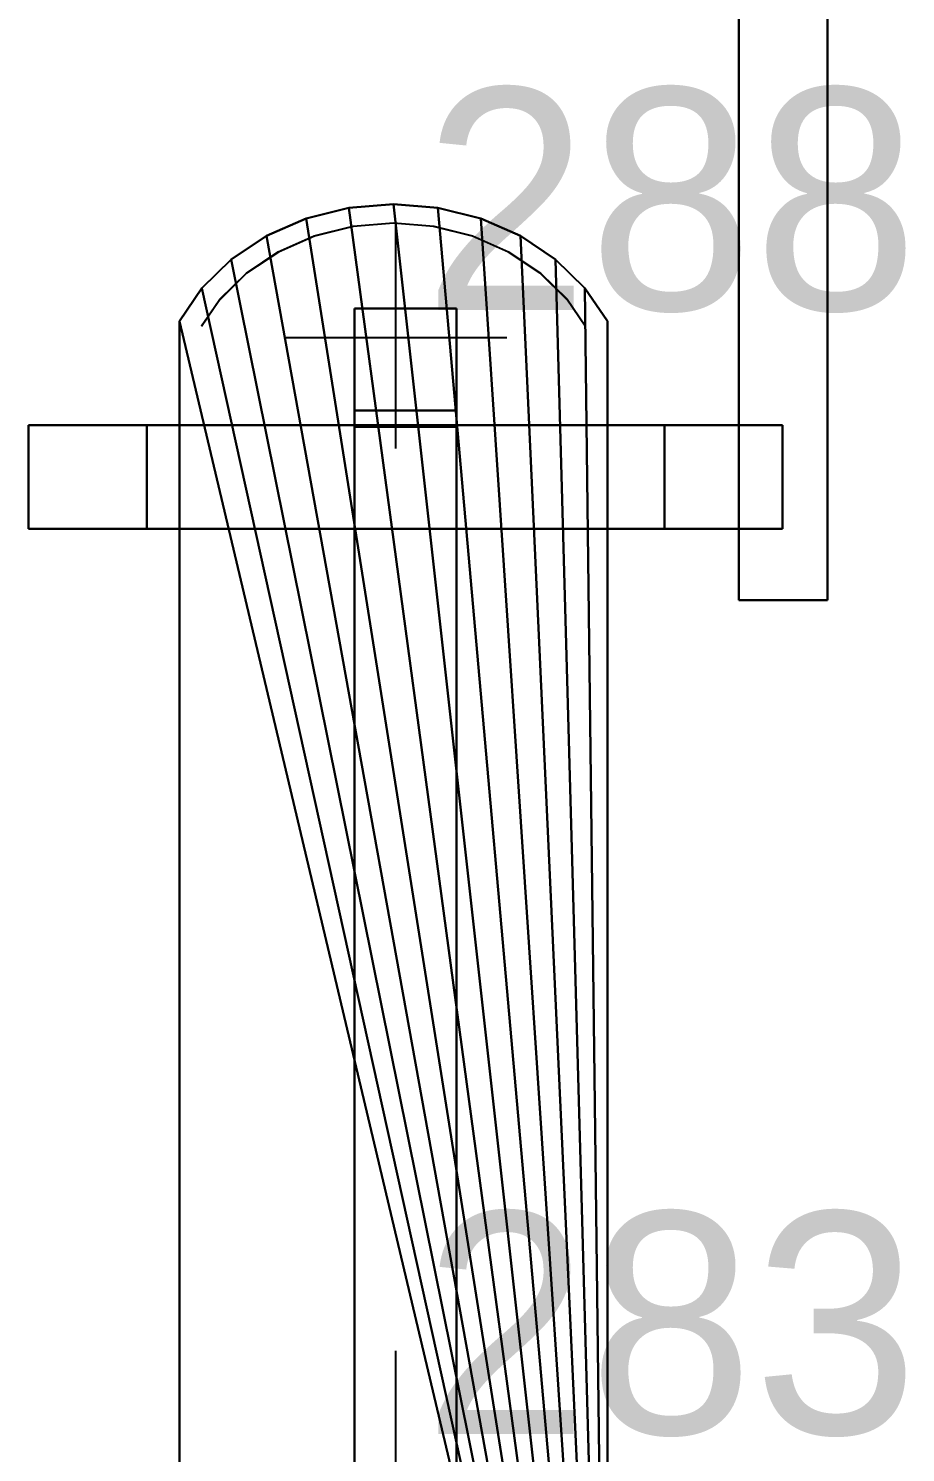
# Model space of a CAD drawing. Extents: x 0 to 48.1, y 0 to 23.7.
# Drawn here: x 13.747 to 14.34, y 9.506 to 10.469 of the extents above; entities that cross this region are included whole.
import ezdxf

# ---------------------------------------------------------------- set-up
doc = ezdxf.new("R2010")
doc.units = 0
doc.header["$MEASUREMENT"] = 0
for name, color, linetype in [('DLXFURN', 5, 'Continuous'), ('DLXLUM', 1, 'Continuous'), ('DLXVAL', 3, 'Continuous')]:
    doc.layers.add(name, color=color, linetype=linetype)

# ---------------------------------------------------------------- blocks, each defined once
blk = doc.blocks.new('*U40')
for p, q in [((-0.03, 0.6855), (-0.03, -0.6855)), ((-0.03, 0.6855), (-0.03, -0.6855)), ((-0.03, -0.6855), (-0.03, 0.6855)), ((-0.03, -0.6855), (-0.03, 0.6855)), ((0.03, -0.6855), (0.03, 0.6855)), ((0.03, -0.6855), (0.03, 0.6855)), ((0.03, 0.6855), (0.03, -0.6855)), ((0.03, 0.6855), (0.03, -0.6855)), ((-0.03, -0.6855), (0.03, -0.6855)), ((-0.03, -0.6855), (-0.03, -0.6855)), ((-0.03, -0.6855), (0.03, -0.6855)), ((0.03, -0.6855), (-0.03, -0.6855)), ((-0.03, -0.6855), (-0.03, -0.6855)), ((0.03, -0.6855), (-0.03, -0.6855)), ((0.03, -0.6855), (0.03, -0.6855)), ((0.03, -0.6855), (0.03, -0.6855))]:
    blk.add_line(p, q)
blk = doc.blocks.new('*U130')
for p, q in [((-0.036, 0.64781), (-0.06498, 0.64057)), ((-0.036, 0.64781), (-0.06498, 0.64057)), ((-0.06498, 0.64057), (-0.036, 0.64781)), ((-0.06498, 0.64057), (-0.036, 0.64781)), ((-0.00595, 0.65025), (-0.036, 0.64781)), ((-0.036, 0.64781), (-0.00595, 0.65025)), ((-0.00595, 0.65025), (-0.036, 0.64781)), ((-0.036, 0.64781), (-0.00595, 0.65025)), ((-0.036, 0.64781), (-0.036, 0.64781)), ((-0.036, 0.64781), (-0.036, 0.64781)), ((-0.036, 0.64781), (0.1388, -0.65025)), ((0.1388, -0.65025), (-0.036, 0.64781)), ((0.02411, 0.64781), (-0.00595, 0.65025)), ((-0.00595, 0.65025), (0.1388, -0.65025)), ((0.1388, -0.65025), (-0.00595, 0.65025)), ((0.02411, 0.64781), (-0.00595, 0.65025)), ((-0.00595, 0.65025), (-0.00595, 0.65025)), ((-0.00595, 0.65025), (0.02411, 0.64781)), ((-0.00595, 0.65025), (-0.00595, 0.65025)), ((-0.00595, 0.65025), (0.02411, 0.64781)), ((0.05309, 0.64057), (0.02411, 0.64781)), ((0.02411, 0.64781), (0.02411, 0.64781)), ((0.05309, 0.64057), (0.02411, 0.64781)), ((0.02411, 0.64781), (0.02411, 0.64781)), ((0.02411, 0.64781), (0.05309, 0.64057)), ((0.02411, 0.64781), (0.1388, -0.65025)), ((0.1388, -0.65025), (0.02411, 0.64781)), ((0.02411, 0.64781), (0.05309, 0.64057)), ((-0.06498, 0.64057), (-0.09185, 0.62879)), ((-0.06498, 0.64057), (-0.09185, 0.62879)), ((-0.09185, 0.62879), (-0.06498, 0.64057)), ((-0.09185, 0.62879), (-0.06498, 0.64057)), ((-0.06498, 0.64057), (0.1388, -0.65025)), ((0.1388, -0.65025), (-0.06498, 0.64057)), ((-0.06498, 0.64057), (-0.06498, 0.64057)), ((-0.06498, 0.64057), (-0.06498, 0.64057)), ((-0.03318, 0.63534), (-0.00596, 0.63755)), ((-0.00594, 0.63728), (-0.03316, 0.63507)), ((-0.006, 0.63741), (-0.0059, 0.63741)), ((-0.0059, 0.63741), (-0.006, 0.63741)), ((-0.006, 0.63741), (-0.006, 0.63741)), ((-0.00596, 0.63755), (-0.00594, 0.63728)), ((-0.00596, 0.63728), (-0.00594, 0.63755)), ((0.02127, 0.63507), (-0.00596, 0.63728)), ((-0.00594, 0.63755), (0.02129, 0.63534)), ((-0.0059, 0.63741), (-0.0059, 0.63741)), ((0.07995, 0.62879), (0.05309, 0.64057)), ((0.05309, 0.64057), (0.1388, -0.65025)), ((0.1388, -0.65025), (0.05309, 0.64057)), ((0.05309, 0.64057), (0.07995, 0.62879)), ((0.07995, 0.62879), (0.05309, 0.64057)), ((0.05309, 0.64057), (0.05309, 0.64057)), ((0.05309, 0.64057), (0.05309, 0.64057)), ((0.05309, 0.64057), (0.07995, 0.62879)), ((-0.09185, 0.62879), (-0.11563, 0.6129)), ((-0.09185, 0.62879), (-0.11563, 0.6129)), ((-0.11563, 0.6129), (-0.09185, 0.62879)), ((-0.11563, 0.6129), (-0.09185, 0.62879)), ((-0.09185, 0.62879), (-0.09185, 0.62879)), ((-0.09185, 0.62879), (-0.09185, 0.62879)), ((-0.09185, 0.62879), (0.1388, -0.65025)), ((0.1388, -0.65025), (-0.09185, 0.62879)), ((-0.08381, 0.6181), (-0.05948, 0.62876)), ((-0.05937, 0.62852), (-0.0837, 0.61785)), ((-0.05948, 0.62876), (-0.05937, 0.62852)), ((-0.05946, 0.62877), (-0.03321, 0.63533)), ((-0.05939, 0.62851), (-0.05946, 0.62877)), ((-0.03314, 0.63507), (-0.05939, 0.62851)), ((-0.03321, 0.63533), (-0.03314, 0.63507)), ((-0.03316, 0.63507), (-0.03318, 0.63534)), ((0.02124, 0.63507), (0.02131, 0.63533)), ((0.04749, 0.62851), (0.02124, 0.63507)), ((0.02129, 0.63534), (0.02127, 0.63507)), ((0.02131, 0.63533), (0.04756, 0.62877)), ((0.04747, 0.62852), (0.04758, 0.62876)), ((0.07181, 0.61785), (0.04747, 0.62852)), ((0.04756, 0.62877), (0.04749, 0.62851)), ((0.04758, 0.62876), (0.07191, 0.6181)), ((0.10374, 0.6129), (0.07995, 0.62879)), ((0.07995, 0.62879), (0.07995, 0.62879)), ((0.07995, 0.62879), (0.10374, 0.6129)), ((0.10374, 0.6129), (0.07995, 0.62879)), ((0.07995, 0.62879), (0.07995, 0.62879)), ((0.07995, 0.62879), (0.1388, -0.65025)), ((0.1388, -0.65025), (0.07995, 0.62879)), ((0.07995, 0.62879), (0.10374, 0.6129)), ((-0.10537, 0.60368), (-0.08383, 0.61808)), ((-0.08368, 0.61787), (-0.10523, 0.60347)), ((-0.08383, 0.61808), (-0.08368, 0.61787)), ((-0.0837, 0.61785), (-0.08381, 0.6181)), ((0.07179, 0.61787), (0.07193, 0.61808)), ((0.09333, 0.60347), (0.07179, 0.61787)), ((0.07191, 0.6181), (0.07181, 0.61785)), ((0.07193, 0.61808), (0.09348, 0.60368)), ((-0.11563, 0.6129), (-0.13549, 0.59346)), ((-0.13549, 0.59346), (-0.11563, 0.6129)), ((-0.11563, 0.6129), (-0.13549, 0.59346)), ((-0.13549, 0.59346), (-0.11563, 0.6129)), ((-0.11563, 0.6129), (0.1388, -0.65025)), ((0.1388, -0.65025), (-0.11563, 0.6129)), ((-0.11563, 0.6129), (-0.11563, 0.6129)), ((-0.11563, 0.6129), (-0.11563, 0.6129)), ((0.12359, 0.59346), (0.10374, 0.6129)), ((0.10374, 0.6129), (0.1388, -0.65025)), ((0.1388, -0.65025), (0.10374, 0.6129)), ((0.12359, 0.59346), (0.10374, 0.6129)), ((0.10374, 0.6129), (0.10374, 0.6129)), ((0.10374, 0.6129), (0.12359, 0.59346)), ((0.10374, 0.6129), (0.10374, 0.6129)), ((0.10374, 0.6129), (0.12359, 0.59346)), ((-0.12337, 0.58606), (-0.10539, 0.60367)), ((-0.10521, 0.60349), (-0.1232, 0.58588)), ((-0.10539, 0.60367), (-0.10521, 0.60349)), ((-0.10523, 0.60347), (-0.10537, 0.60368)), ((0.09332, 0.60349), (0.09349, 0.60367)), ((0.1113, 0.58588), (0.09332, 0.60349)), ((0.09348, 0.60368), (0.09333, 0.60347)), ((0.09349, 0.60367), (0.11148, 0.58606)), ((-0.13549, 0.59346), (-0.1507, 0.57116)), ((-0.1507, 0.57116), (-0.13549, 0.59346)), ((-0.13549, 0.59346), (-0.1507, 0.57116)), ((-0.1507, 0.57116), (-0.13549, 0.59346)), ((-0.13549, 0.59346), (-0.13549, 0.59346)), ((-0.13549, 0.59346), (-0.13549, 0.59346)), ((0.1388, -0.65025), (-0.13549, 0.59346)), ((-0.13549, 0.59346), (0.1388, -0.65025)), ((0.1388, 0.57116), (0.12359, 0.59346)), ((0.1388, 0.57116), (0.12359, 0.59346)), ((0.12359, 0.59346), (0.12359, 0.59346)), ((0.12359, 0.59346), (0.1388, 0.57116)), ((0.12359, 0.59346), (0.12359, 0.59346)), ((0.12359, 0.59346), (0.1388, -0.65025)), ((0.1388, -0.65025), (0.12359, 0.59346)), ((0.12359, 0.59346), (0.1388, 0.57116)), ((-0.13583, 0.56777), (-0.12338, 0.58603)), ((-0.12319, 0.5859), (-0.13565, 0.56765)), ((-0.12338, 0.58603), (-0.12319, 0.5859)), ((-0.1232, 0.58588), (-0.12337, 0.58606)), ((-0.03225, -0.43747), (-0.03225, 0.57975)), ((-0.03225, 0.57975), (-0.03225, -0.43025)), ((-0.03225, -0.43025), (-0.03225, 0.57975)), ((-0.03225, 0.57975), (-0.03225, 0.49975)), ((-0.03225, 0.57975), (-0.03225, -0.43747)), ((0.03674, 0.57975), (-0.03225, 0.57975)), ((-0.03225, 0.57975), (0.03674, 0.57975)), ((0.03674, 0.57975), (-0.03225, 0.57975)), ((-0.03225, 0.57975), (-0.03225, 0.57975)), ((-0.03225, 0.51076), (-0.03225, 0.57975)), ((-0.03225, 0.57975), (0.03674, 0.57975)), ((-0.03225, 0.49975), (-0.03225, 0.57975)), ((-0.03225, 0.57975), (-0.03225, 0.57975)), ((-0.03225, 0.57975), (-0.03225, 0.51076)), ((0.03674, -0.43025), (0.03674, 0.57975)), ((0.03674, 0.57975), (0.03674, -0.43747)), ((0.03674, 0.57975), (0.03674, -0.43025)), ((0.03674, 0.49975), (0.03674, 0.57975)), ((0.03674, -0.43747), (0.03674, 0.57975)), ((0.03674, 0.57975), (0.03674, 0.57975)), ((0.03674, 0.57975), (0.03674, 0.51076)), ((0.03674, 0.51076), (0.03674, 0.57975)), ((0.03674, 0.57975), (0.03674, 0.57975)), ((0.03674, 0.57975), (0.03674, 0.49975)), ((0.11148, 0.58606), (0.1113, 0.58588)), ((0.1113, 0.5859), (0.11148, 0.58603)), ((0.12376, 0.56765), (0.1113, 0.5859)), ((0.11148, 0.58603), (0.12394, 0.56777)), ((-0.1507, 0.57116), (0.1388, -0.65025)), ((0.1388, -0.65025), (-0.1507, 0.57116)), ((-0.1507, 0.57116), (-0.1507, -0.65025)), ((-0.1507, -0.65025), (-0.1507, 0.57116)), ((-0.1507, 0.57116), (-0.1507, 0.57116)), ((-0.1507, 0.57116), (-0.1507, -0.65025)), ((-0.1507, 0.57116), (-0.1507, 0.57116)), ((-0.1507, -0.65025), (-0.1507, 0.57116)), ((0.1388, -0.65025), (0.1388, 0.57116)), ((0.1388, 0.57116), (0.1388, 0.57116)), ((0.1388, 0.57116), (0.1388, -0.65025)), ((0.1388, -0.65025), (0.1388, 0.57116)), ((0.1388, 0.57116), (0.1388, 0.57116)), ((0.1388, 0.57116), (0.1388, -0.65025)), ((-0.13565, 0.56765), (-0.13583, 0.56777)), ((-0.13579, 0.56771), (-0.13569, 0.56771)), ((-0.13569, 0.56771), (-0.13579, 0.56771)), ((-0.13579, 0.56771), (-0.13579, 0.56771)), ((-0.13569, 0.56771), (-0.13569, 0.56771)), ((0.12394, 0.56777), (0.12376, 0.56765)), ((0.1238, 0.56771), (0.1239, 0.56771)), ((0.1239, 0.56771), (0.1238, 0.56771)), ((0.1238, 0.56771), (0.1238, 0.56771)), ((0.1239, 0.56771), (0.1239, 0.56771)), ((0.03674, 0.51076), (-0.03225, 0.51076)), ((-0.03225, 0.51076), (-0.03225, 0.49975)), ((-0.03225, 0.49975), (-0.03225, 0.51076)), ((-0.03225, 0.51076), (0.03674, 0.51076)), ((0.03674, 0.49975), (0.03674, 0.51076)), ((0.03674, 0.51076), (0.03674, 0.49975)), ((-0.25275, 0.43076), (-0.25275, 0.50076)), ((-0.25275, 0.50076), (-0.17275, 0.50076)), ((-0.25275, 0.50076), (-0.17275, 0.50076)), ((-0.17275, 0.50076), (-0.25275, 0.50076)), ((-0.25275, 0.50076), (-0.25275, 0.50076)), ((-0.25275, 0.50076), (-0.25275, 0.50076)), ((-0.25275, 0.50076), (-0.25275, 0.43076)), ((-0.25275, 0.43076), (-0.25275, 0.50076)), ((-0.25275, 0.50076), (-0.25275, 0.43076)), ((-0.17275, 0.50076), (-0.25275, 0.50076)), ((-0.17275, 0.50076), (-0.17275, 0.43076)), ((-0.17275, 0.50076), (-0.17275, 0.50076)), ((-0.17275, 0.43076), (-0.17275, 0.50076)), ((-0.17275, 0.50076), (-0.17275, 0.43076)), ((0.17725, 0.50076), (-0.17275, 0.50076)), ((-0.17275, 0.43076), (-0.17275, 0.50076)), ((-0.17275, 0.50076), (-0.17275, 0.50076)), ((-0.17275, 0.50076), (-0.17275, 0.43076)), ((0.17725, 0.50076), (-0.17275, 0.50076)), ((-0.17275, 0.50076), (-0.17275, 0.50076)), ((-0.17275, 0.50076), (0.17725, 0.50076)), ((-0.17275, 0.43076), (-0.17275, 0.50076)), ((-0.17275, 0.50076), (0.17725, 0.50076)), ((0.25725, 0.50076), (0.17725, 0.50076)), ((0.17725, 0.50076), (0.17725, 0.43076)), ((0.17725, 0.43076), (0.17725, 0.50076)), ((0.17725, 0.50076), (0.25725, 0.50076)), ((0.25725, 0.50076), (0.17725, 0.50076)), ((0.17725, 0.50076), (0.17725, 0.50076)), ((0.17725, 0.50076), (0.25725, 0.50076)), ((0.17725, 0.43076), (0.17725, 0.50076)), ((0.17725, 0.50076), (0.17725, 0.50076)), ((0.17725, 0.50076), (0.17725, 0.50076)), ((0.17725, 0.50076), (0.17725, 0.43076)), ((0.17725, 0.43076), (0.17725, 0.50076)), ((0.17725, 0.50076), (0.17725, 0.43076)), ((0.25725, 0.43076), (0.25725, 0.50076)), ((0.25725, 0.50076), (0.25725, 0.50076)), ((0.25725, 0.50076), (0.25725, 0.43076)), ((0.25725, 0.43076), (0.25725, 0.50076)), ((0.25725, 0.50076), (0.25725, 0.43076)), ((0.25725, 0.50076), (0.25725, 0.50076)), ((-0.03225, 0.49975), (-0.03225, 0.43076)), ((-0.03225, 0.43076), (-0.03225, 0.49975)), ((-0.03225, 0.49975), (0.03674, 0.49975)), ((0.03674, 0.49975), (-0.03225, 0.49975)), ((-0.03225, 0.49975), (0.03674, 0.49975)), ((0.03674, 0.49975), (-0.03225, 0.49975)), ((-0.03225, 0.49975), (-0.03225, 0.49975)), ((-0.03225, 0.43076), (-0.03225, 0.49975)), ((-0.03225, 0.49975), (0.03674, 0.49975)), ((-0.03225, 0.49975), (-0.03225, 0.49975)), ((-0.03225, 0.49975), (-0.03225, 0.43076)), ((-0.03225, 0.43076), (-0.03225, 0.49975)), ((0.03674, 0.43076), (0.03674, 0.49975)), ((0.03674, 0.49975), (0.03674, 0.49975)), ((0.03674, 0.49975), (0.03674, 0.43076)), ((0.03674, 0.43076), (0.03674, 0.49975)), ((0.03674, 0.49975), (0.03674, 0.43076)), ((0.03674, 0.49975), (0.03674, 0.49975)), ((0.03674, 0.49975), (0.03674, 0.43076)), ((-0.17275, 0.43076), (-0.25275, 0.43076)), ((-0.25275, 0.43076), (-0.25275, 0.43076)), ((-0.25275, 0.43076), (-0.17275, 0.43076)), ((-0.17275, 0.43076), (-0.25275, 0.43076)), ((-0.25275, 0.43076), (-0.25275, 0.43076)), ((-0.25275, 0.43076), (-0.17275, 0.43076)), ((-0.17275, 0.43076), (-0.17275, 0.43076)), ((-0.17275, 0.43076), (0.17725, 0.43076)), ((-0.17275, 0.43076), (0.17725, 0.43076)), ((0.17725, 0.43076), (-0.17275, 0.43076)), ((-0.17275, 0.43076), (-0.17275, 0.43076)), ((-0.17275, 0.43076), (-0.17275, 0.43076)), ((0.17725, 0.43076), (-0.17275, 0.43076)), ((-0.03225, -0.43025), (-0.03225, 0.43076)), ((-0.03225, 0.43076), (0.03674, 0.43076)), ((-0.03225, 0.43076), (-0.03225, -0.43025)), ((-0.03225, 0.43076), (0.03674, 0.43076)), ((0.03674, 0.43076), (-0.03225, 0.43076)), ((-0.03225, 0.43076), (-0.03225, 0.43076)), ((0.03674, 0.43076), (-0.03225, 0.43076)), ((0.03674, 0.43076), (-0.03225, 0.43076)), ((-0.03225, 0.43076), (-0.03225, 0.43076)), ((0.03674, -0.43025), (0.03674, 0.43076)), ((0.03674, 0.43076), (0.03674, -0.43025)), ((0.03674, 0.43076), (0.03674, 0.43076)), ((0.03674, 0.43076), (0.03674, 0.43076)), ((0.17725, 0.43076), (0.25725, 0.43076)), ((0.25725, 0.43076), (0.17725, 0.43076)), ((0.17725, 0.43076), (0.17725, 0.43076)), ((0.17725, 0.43076), (0.25725, 0.43076)), ((0.25725, 0.43076), (0.17725, 0.43076)), ((0.17725, 0.43076), (0.17725, 0.43076)), ((0.17725, 0.43076), (0.17725, 0.43076)), ((0.25725, 0.43076), (0.25725, 0.43076)), ((0.25725, 0.43076), (0.25725, 0.43076))]:
    blk.add_line(p, q)
blk = doc.blocks.new('*U152')
for p, q in [((13.99565, 10.18499, 0.7), (13.99565, 10.33499, 0.7)), ((13.92065, 10.25999, 0.7), (14.07065, 10.25999, 0.7)), ((13.99565, 9.42499, 0.7), (13.99565, 9.57499, 0.7))]:
    blk.add_line(p, q)
at = {"layer": 'DLXVAL'}
for s, p in [('288', (14.0144, 10.27874, 0.7)), ('283', (14.0144, 9.51874, 0.7))]:
    blk.add_text(s, height=0.15, dxfattribs=at).set_placement(p)

msp = doc.modelspace()

# ---------------------------------------------------------------- block references
at = {"layer": 'DLXFURN'}
msp.add_blockref('*U130', (14, 9.7), dxfattribs=at)
at = {"layer": 'DLXLUM'}
msp.add_blockref('*U40', (14.25766, 10.76806), dxfattribs=at)
at = {"layer": 'DLXVAL'}
msp.add_blockref('*U152', (0, 0), dxfattribs=at)

doc.saveas('drawing.dxf')
